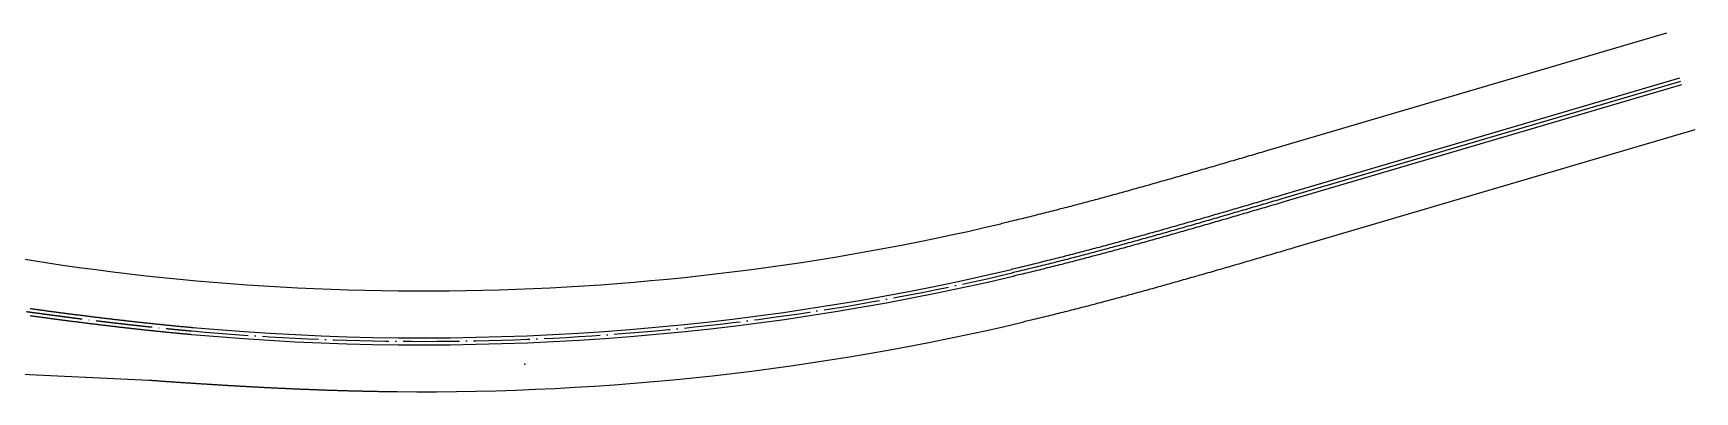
# Model space of a CAD drawing. Header units: inches. Extents: x 499362 to 502582, y 2541888 to 2545349.
# Drawn here: x 501872 to 502582, y 2543434 to 2543587 of the extents above; entities that cross this region are included whole.
import ezdxf

# ---------------------------------------------------------------- set-up
doc = ezdxf.new("R2010")
doc.units = ezdxf.units.IN
doc.linetypes.add('ACAD_ISO04W100', pattern=[30, 24, -3, 0, -3])
doc.layers.add('0-段落划分', color=2, linetype='Continuous')

# ---------------------------------------------------------------- blocks, each defined once
blk = doc.blocks.new('A$C3A006F90')
at = {"layer": '0-段落划分', "color": 2}
for p, q in [((502570.16, 2543587.05), (502400.17, 2543537.14)), ((502575.8, 2543567.86), (502405.8, 2543517.95)), ((502576.64, 2543564.98), (502406.65, 2543515.07)), ((502582.27, 2543545.79), (502412.28, 2543495.88)), ((501861.51, 2543441.8), (501921.48, 2543439.03))]:
    blk.add_line(p, q, dxfattribs=at)
at = {"layer": '0-段落划分', "color": 2, "ltscale": 1.00009}
blk.add_line((502576.22, 2543566.42), (502406.23, 2543516.51), dxfattribs=at)
at = {"layer": '0-段落划分', "color": 2, "flags": 128}
for points in [[(502400.17, 2543537.14), (502399.69, 2543537, -0.000057), (502392.72, 2543534.95, -0.000157), (502385.76, 2543532.91, -0.000257), (502378.81, 2543530.88, -0.000357), (502371.86, 2543528.86, -0.000457), (502364.92, 2543526.85, -0.000557), (502357.98, 2543524.86, -0.000657), (502351.04, 2543522.89, -0.000757), (502344.11, 2543520.94, -0.000857), (502337.18, 2543519.02, -0.000957), (502330.25, 2543517.12, -0.001057), (502323.32, 2543515.25, -0.001157), (502316.39, 2543513.42, -0.001257), (502309.46, 2543511.62, -0.001357), (502302.53, 2543509.86, -0.001457), (502295.6, 2543508.14, -0.001557), (502288.67, 2543506.47, -0.000612), (502286.06, 2543505.85, -0.000114), (502285.58, 2543505.74, -0.000114)], [(502405.8, 2543517.95), (502405.32, 2543517.81, -0.000057), (502398.35, 2543515.76, -0.000157), (502391.38, 2543513.72, -0.000257), (502384.4, 2543511.68, -0.000357), (502377.43, 2543509.65, -0.000457), (502370.45, 2543507.64, -0.000557), (502363.47, 2543505.63, -0.000657), (502356.48, 2543503.65, -0.000757), (502349.49, 2543501.68, -0.000857), (502342.5, 2543499.74, -0.000957), (502335.49, 2543497.82, -0.001057), (502328.48, 2543495.93, -0.001157), (502321.46, 2543494.08, -0.001257), (502314.44, 2543492.25, -0.001357), (502307.4, 2543490.46, -0.001457), (502300.36, 2543488.72, -0.001557), (502293.3, 2543487.01, -0.000612), (502290.64, 2543486.38, -0.000114), (502290.16, 2543486.27, -0.000114)], [(502406.23, 2543516.51), (502405.75, 2543516.37, -0.000057), (502398.77, 2543514.32, -0.000157), (502391.8, 2543512.28, -0.000257), (502384.82, 2543510.24, -0.000357), (502377.85, 2543508.21, -0.000457), (502370.87, 2543506.19, -0.000557), (502363.88, 2543504.19, -0.000657), (502356.89, 2543502.2, -0.000757), (502349.9, 2543500.24, -0.000857), (502342.89, 2543498.29, -0.000957), (502335.89, 2543496.37, -0.001057), (502328.87, 2543494.48, -0.001157), (502321.84, 2543492.62, -0.001257), (502314.81, 2543490.8, -0.001357), (502307.77, 2543489.01, -0.001457), (502300.71, 2543487.26, -0.001557), (502293.65, 2543485.55, -0.000612), (502290.99, 2543484.92, -0.000114), (502290.5, 2543484.81)], [(502406.65, 2543515.07), (502406.17, 2543514.93, -0.000057), (502399.2, 2543512.88, -0.000157), (502392.22, 2543510.84, -0.000257), (502385.24, 2543508.8, -0.000357), (502378.26, 2543506.77, -0.000457), (502371.28, 2543504.75, -0.000557), (502364.29, 2543502.75, -0.000657), (502357.3, 2543500.76, -0.000757), (502350.3, 2543498.79, -0.000857), (502343.29, 2543496.85, -0.000957), (502336.28, 2543494.93, -0.001057), (502329.26, 2543493.03, -0.001157), (502322.22, 2543491.17, -0.001257), (502315.18, 2543489.35, -0.001357), (502308.13, 2543487.55, -0.001457), (502301.07, 2543485.8, -0.001557), (502294, 2543484.09, -0.000612), (502291.33, 2543483.46, -0.000114), (502290.84, 2543483.35, -0.000114)], [(502412.28, 2543495.88), (502411.8, 2543495.74, -0.000057), (502404.83, 2543493.69, -0.000157), (502397.84, 2543491.64, -0.000257), (502390.84, 2543489.6, -0.000357), (502383.84, 2543487.56, -0.000457), (502376.82, 2543485.53, -0.000557), (502369.79, 2543483.52, -0.000657), (502362.74, 2543481.52, -0.000757), (502355.68, 2543479.53, -0.000857), (502348.61, 2543477.57, -0.000957), (502341.52, 2543475.63, -0.001057), (502334.42, 2543473.71, -0.001157), (502327.3, 2543471.83, -0.001257), (502320.16, 2543469.97, -0.001357), (502313, 2543468.16, -0.001457), (502305.83, 2543466.38, -0.001557), (502298.64, 2543464.64, -0.000612), (502295.92, 2543464, -0.000114), (502295.42, 2543463.88, -0.000114)], [(501870.67, 2543466.57, -0.000079), (501871.39, 2543466.48, -0.00008), (501872.12, 2543466.38, -0.00008), (501872.84, 2543466.28, -0.000081), (501873.57, 2543466.18, -0.000082), (501874.29, 2543466.08, -0.000083), (501875.02, 2543465.98, -0.000084), (501875.74, 2543465.88, -0.000085), (501876.47, 2543465.79, -0.000086), (501877.19, 2543465.69, -0.000087), (501877.92, 2543465.59, -0.000088), (501878.65, 2543465.5, -0.000089), (501879.37, 2543465.4, -0.00009), (501880.1, 2543465.3, -0.000091), (501880.82, 2543465.21, -0.000091), (501881.55, 2543465.11, -0.000092), (501882.27, 2543465.01, -0.000093), (501883, 2543464.92, -0.000094), (501883.72, 2543464.82, -0.000095), (501884.45, 2543464.73, -0.000096), (501885.17, 2543464.64, -0.000097), (501885.9, 2543464.54, -0.000098), (501886.62, 2543464.45, -0.000099), (501887.35, 2543464.35, -0.0001), (501888.07, 2543464.26, -0.000101), (501888.8, 2543464.17, -0.000102), (501889.52, 2543464.07, -0.000102), (501890.25, 2543463.98, -0.000103), (501890.97, 2543463.89, -0.000104), (501891.7, 2543463.8, -0.000105), (501892.42, 2543463.71, -0.000106), (501893.15, 2543463.62, -0.000107), (501893.87, 2543463.52, -0.000108), (501894.6, 2543463.43, -0.000109), (501895.32, 2543463.34, -0.00011), (501896.05, 2543463.25, -0.000111), (501896.77, 2543463.16, -0.000112), (501897.5, 2543463.08, -0.000113), (501898.23, 2543462.99, -0.000114), (501898.95, 2543462.9, -0.000114), (501899.68, 2543462.81, -0.000115), (501900.4, 2543462.72, -0.000116), (501901.13, 2543462.63, -0.000117), (501901.85, 2543462.55, -0.000118), (501902.58, 2543462.46, -0.000119), (501903.3, 2543462.37, -0.00012), (501904.03, 2543462.29, -0.000121), (501904.75, 2543462.2, -0.000122), (501905.48, 2543462.12, -0.000123), (501906.2, 2543462.03, -0.000124), (501906.93, 2543461.95, -0.000124), (501907.65, 2543461.86, -0.000124), (501908.38, 2543461.78, -0.000125), (501909.1, 2543461.69, -0.000126), (501909.83, 2543461.61, -0.000127), (501910.55, 2543461.53, -0.000128), (501911.28, 2543461.45, -0.000129), (501912, 2543461.36, -0.000129), (501912.73, 2543461.28, -0.00013), (501913.46, 2543461.2, -0.000131), (501914.18, 2543461.12, -0.000132), (501914.91, 2543461.04, -0.000133), (501915.63, 2543460.96, -0.000134), (501916.36, 2543460.88, -0.000135), (501917.08, 2543460.8, -0.000136), (501917.81, 2543460.72, -0.000137), (501918.53, 2543460.64, -0.000138), (501919.26, 2543460.56, -0.000138), (501919.99, 2543460.48, -0.000139), (501920.71, 2543460.41, -0.00014), (501921.44, 2543460.33, -0.000141), (501922.16, 2543460.25, -0.000142), (501922.89, 2543460.18, -0.000143), (501923.61, 2543460.1, -0.000144), (501924.34, 2543460.03, -0.000145), (501925.07, 2543459.95, -0.000146), (501925.79, 2543459.88, -0.000146), (501926.52, 2543459.8, -0.000147), (501927.24, 2543459.73, -0.000148), (501927.97, 2543459.66, -0.000149), (501928.69, 2543459.58, -0.00015), (501929.42, 2543459.51, -0.000151), (501930.15, 2543459.44, -0.000152), (501930.87, 2543459.37, -0.000153), (501931.6, 2543459.3, -0.000154), (501932.32, 2543459.23, -0.000155), (501933.05, 2543459.16, -0.000155), (501933.78, 2543459.09, -0.000156), (501934.5, 2543459.02, -0.000157), (501935.23, 2543458.95, -0.000158), (501935.95, 2543458.88, -0.000159), (501936.68, 2543458.81, -0.00016), (501937.4, 2543458.75, -0.000161), (501938.13, 2543458.68, -0.000162), (501938.86, 2543458.61, -0.000164), (501939.59, 2543458.55, -0.000164)], [(501870.64, 2543469.6, -0.000078), (501871.36, 2543469.51, -0.000079), (501872.08, 2543469.41, -0.00008), (501872.81, 2543469.31, -0.000081), (501873.53, 2543469.21, -0.000082), (501874.26, 2543469.11, -0.000083), (501874.98, 2543469.01, -0.000084), (501875.7, 2543468.91, -0.000085), (501876.43, 2543468.82, -0.000086), (501877.15, 2543468.72, -0.000087), (501877.88, 2543468.62, -0.000088), (501878.6, 2543468.53, -0.000089), (501879.33, 2543468.43, -0.000089), (501880.05, 2543468.33, -0.00009), (501880.78, 2543468.24, -0.000091), (501881.5, 2543468.14, -0.000092), (501882.22, 2543468.04, -0.000093), (501882.95, 2543467.95, -0.000094), (501883.67, 2543467.85, -0.000095), (501884.4, 2543467.76, -0.000096), (501885.12, 2543467.66, -0.000097), (501885.85, 2543467.57, -0.000098), (501886.57, 2543467.48, -0.000099), (501887.3, 2543467.38, -0.0001), (501888.02, 2543467.29, -0.000101), (501888.75, 2543467.2, -0.000102), (501889.47, 2543467.1, -0.000102), (501890.2, 2543467.01, -0.000103), (501890.93, 2543466.92, -0.000104), (501891.65, 2543466.83, -0.000105), (501892.38, 2543466.73, -0.000106), (501893.1, 2543466.64, -0.000107), (501893.83, 2543466.55, -0.000108), (501894.55, 2543466.46, -0.000109), (501895.28, 2543466.37, -0.00011), (501896.01, 2543466.28, -0.000111), (501896.73, 2543466.19, -0.000112), (501897.46, 2543466.1, -0.000113), (501898.18, 2543466.01, -0.000114), (501898.91, 2543465.92, -0.000115), (501899.64, 2543465.83, -0.000115), (501900.36, 2543465.75, -0.000116), (501901.09, 2543465.66, -0.000117), (501901.82, 2543465.57, -0.000118), (501902.54, 2543465.48, -0.000119), (501903.27, 2543465.4, -0.00012), (501904, 2543465.31, -0.000121), (501904.72, 2543465.22, -0.000122), (501905.45, 2543465.14, -0.000123), (501906.18, 2543465.05, -0.000124), (501906.9, 2543464.97, -0.000125), (501907.64, 2543464.88, -0.000127), (501908.36, 2543464.8, -0.000128), (501909.09, 2543464.71, -0.000129), (501909.82, 2543464.63, -0.00013), (501910.54, 2543464.55, -0.000131), (501911.27, 2543464.46, -0.000132), (501912, 2543464.38, -0.000133), (501912.73, 2543464.3, -0.000134), (501913.45, 2543464.22, -0.000135), (501914.18, 2543464.14, -0.000136), (501914.91, 2543464.06, -0.000137), (501915.64, 2543463.97, -0.000138), (501916.37, 2543463.89, -0.000138), (501917.09, 2543463.81, -0.000139), (501917.82, 2543463.73, -0.00014), (501918.55, 2543463.66, -0.000141), (501919.28, 2543463.58, -0.000142), (501920.01, 2543463.5, -0.000143), (501920.74, 2543463.42, -0.000144), (501921.46, 2543463.34, -0.000145), (501922.19, 2543463.27, -0.000146), (501922.92, 2543463.19, -0.000147), (501923.65, 2543463.11, -0.000148), (501924.38, 2543463.04, -0.000149), (501925.11, 2543462.96, -0.00015), (501925.84, 2543462.89, -0.000151), (501926.57, 2543462.81, -0.000152), (501927.3, 2543462.74, -0.000153), (501928.02, 2543462.67, -0.000154), (501928.75, 2543462.59, -0.000155), (501929.48, 2543462.52, -0.000156), (501930.21, 2543462.45, -0.000157), (501930.94, 2543462.38, -0.000158), (501931.67, 2543462.3, -0.000158), (501932.4, 2543462.23, -0.000159), (501933.13, 2543462.16, -0.00016), (501933.86, 2543462.09, -0.000161), (501934.59, 2543462.02, -0.000162), (501935.32, 2543461.95, -0.000163), (501936.05, 2543461.89, -0.000164), (501936.78, 2543461.82, -0.000165), (501937.51, 2543461.75, -0.000166), (501938.24, 2543461.68, -0.000167), (501938.97, 2543461.62, -0.000168), (501939.7, 2543461.55, -0.000168), (501940.43, 2543461.48, -0.000168)], [(501921.48, 2543439.03, -0.000022), (501921.82, 2543439, -0.000055), (501922.65, 2543438.95, -0.000056), (501923.48, 2543438.89, -0.000057), (501924.31, 2543438.83, -0.000058), (501925.15, 2543438.77, -0.000059), (501925.98, 2543438.71, -0.00006), (501926.81, 2543438.65, -0.000061), (501927.64, 2543438.6, -0.000062), (501928.47, 2543438.54, -0.000064), (501929.3, 2543438.48, -0.000065), (501930.14, 2543438.42, -0.000066), (501930.97, 2543438.37, -0.000067), (501931.8, 2543438.31, -0.000068), (501932.63, 2543438.25, -0.000069), (501933.46, 2543438.2, -0.00007), (501934.29, 2543438.14, -0.000071), (501935.13, 2543438.08, -0.000072), (501935.96, 2543438.03, -0.000073), (501936.79, 2543437.97, -0.000074), (501937.62, 2543437.92, -0.000075), (501938.45, 2543437.86, -0.000076), (501939.28, 2543437.81, -0.000077), (501940.12, 2543437.75, -0.000078), (501940.95, 2543437.7, -0.000079), (501941.78, 2543437.65, -0.00008), (501942.61, 2543437.59, -0.000081), (501943.44, 2543437.54, -0.000082), (501944.27, 2543437.49, -0.000083), (501945.11, 2543437.43, -0.000084), (501945.94, 2543437.38, -0.000085), (501946.77, 2543437.33, -0.000086), (501947.6, 2543437.28, -0.000087), (501948.43, 2543437.22, -0.000088), (501949.27, 2543437.17, -0.000089), (501950.1, 2543437.12, -0.00009), (501950.93, 2543437.07, -0.000091), (501951.76, 2543437.02, -0.000092), (501952.59, 2543436.97, -0.000093), (501953.43, 2543436.92, -0.000094), (501954.26, 2543436.87, -0.000096), (501955.09, 2543436.82, -0.000097), (501955.92, 2543436.77, -0.000098), (501956.76, 2543436.72, -0.000099), (501957.59, 2543436.68, -0.0001), (501958.42, 2543436.63, -0.000101), (501959.25, 2543436.58, -0.000102), (501960.08, 2543436.53, -0.000103), (501960.92, 2543436.49, -0.000104), (501961.75, 2543436.44, -0.000105), (501962.58, 2543436.39, -0.000106), (501963.41, 2543436.35, -0.000107), (501964.25, 2543436.3, -0.000108), (501965.08, 2543436.26, -0.000109), (501965.91, 2543436.21, -0.00011), (501966.74, 2543436.17, -0.000111), (501967.58, 2543436.12, -0.000112), (501968.41, 2543436.08, -0.000113), (501969.24, 2543436.04, -0.000114), (501970.07, 2543435.99, -0.000115), (501970.91, 2543435.95, -0.000116), (501971.74, 2543435.91, -0.000117), (501972.57, 2543435.87, -0.000118), (501973.4, 2543435.83, -0.000119), (501974.24, 2543435.78, -0.00012), (501975.07, 2543435.74, -0.000121), (501975.9, 2543435.7, -0.000122), (501976.74, 2543435.66, -0.000123), (501977.57, 2543435.62, -0.000124), (501978.4, 2543435.59, -0.000126), (501979.23, 2543435.55, -0.000127), (501980.07, 2543435.51, -0.000128), (501980.9, 2543435.47, -0.000129), (501981.73, 2543435.43, -0.00013), (501982.57, 2543435.4, -0.000131), (501983.4, 2543435.36, -0.000132), (501984.23, 2543435.32, -0.000133), (501985.06, 2543435.29, -0.000134), (501985.9, 2543435.25, -0.000135), (501986.73, 2543435.22, -0.000136), (501987.56, 2543435.19, -0.000137), (501988.4, 2543435.15, -0.000138), (501989.23, 2543435.12, -0.000139), (501990.06, 2543435.09, -0.00014), (501990.9, 2543435.05, -0.000141), (501991.73, 2543435.02, -0.000142), (501992.56, 2543434.99, -0.000143), (501993.4, 2543434.96, -0.000144), (501994.23, 2543434.93, -0.000145), (501995.06, 2543434.9, -0.000146), (501995.89, 2543434.87, -0.000147), (501996.73, 2543434.84, -0.000148), (501997.56, 2543434.81, -0.000149), (501998.39, 2543434.78, -0.00015), (501999.23, 2543434.76, -0.000151), (502000.06, 2543434.73, -0.000152), (502000.89, 2543434.7, -0.000154), (502001.73, 2543434.68, -0.000155), (502002.56, 2543434.65, -0.000156), (502003.39, 2543434.63, -0.000157), (502004.23, 2543434.6, -0.000158), (502005.06, 2543434.58, -0.000159), (502005.9, 2543434.55, -0.00016), (502006.73, 2543434.53, -0.000161), (502007.56, 2543434.51, -0.000162), (502008.4, 2543434.49, -0.000163), (502009.23, 2543434.46, -0.000164), (502010.06, 2543434.44, -0.000165), (502010.9, 2543434.42, -0.000166), (502011.73, 2543434.4, -0.000167), (502012.56, 2543434.39, -0.000168), (502013.4, 2543434.37, -0.000169), (502014.23, 2543434.35, -0.00017), (502015.06, 2543434.33, -0.000171), (502015.9, 2543434.31, -0.000172), (502016.73, 2543434.3, -0.000173), (502017.57, 2543434.28, -0.000174), (502018.4, 2543434.27, -0.000175), (502019.23, 2543434.25, -0.000176), (502020.07, 2543434.24, -0.000177), (502020.9, 2543434.23, -0.000178), (502021.73, 2543434.21, -0.000179), (502022.57, 2543434.2, -0.00018), (502023.4, 2543434.19, -0.000181), (502024.24, 2543434.18, -0.000183), (502025.07, 2543434.17, -0.000184), (502025.9, 2543434.16, -0.000185), (502026.74, 2543434.15, -0.000185), (502027.57, 2543434.14)]]:
    blk.add_lwpolyline(points, format="xyb", dxfattribs=at)
at = {"layer": '0-段落划分', "color": 2, "linetype": 'ACAD_ISO04W100', "flags": 128}
blk.add_lwpolyline([(501809.52, 2543477.03), (501810.24, 2543476.92, -0.000001), (501810.96, 2543476.81, -0.000002), (501811.69, 2543476.7, -0.000003), (501812.41, 2543476.59, -0.000004), (501813.13, 2543476.49, -0.000005), (501813.86, 2543476.38, -0.000006), (501814.58, 2543476.27, -0.000007), (501815.3, 2543476.16, -0.000008), (501816.02, 2543476.05, -0.000009), (501816.75, 2543475.94, -0.00001), (501817.47, 2543475.83, -0.000011), (501818.19, 2543475.72, -0.000012), (501818.92, 2543475.61, -0.000012), (501819.64, 2543475.51, -0.000013), (501820.36, 2543475.4, -0.000014), (501821.09, 2543475.29, -0.000015), (501821.81, 2543475.18, -0.000016), (501822.53, 2543475.07, -0.000017), (501823.26, 2543474.96, -0.000018), (501823.98, 2543474.85, -0.000019), (501824.7, 2543474.75, -0.00002), (501825.42, 2543474.64, -0.000021), (501826.15, 2543474.53, -0.000022), (501826.87, 2543474.42, -0.000023), (501827.59, 2543474.31, -0.000024), (501828.32, 2543474.2, -0.000024), (501829.04, 2543474.1, -0.000025), (501829.76, 2543473.99, -0.000026), (501830.49, 2543473.88, -0.000027), (501831.21, 2543473.77, -0.000028), (501831.93, 2543473.66, -0.000029), (501832.66, 2543473.56, -0.00003), (501833.38, 2543473.45, -0.000031), (501834.1, 2543473.34, -0.000032), (501834.83, 2543473.23, -0.000033), (501835.55, 2543473.13, -0.000034), (501836.27, 2543473.02, -0.000035), (501837, 2543472.91, -0.000036), (501837.72, 2543472.81, -0.000036), (501838.44, 2543472.7, -0.000037), (501839.17, 2543472.59, -0.000038), (501839.89, 2543472.49, -0.000039), (501840.61, 2543472.38, -0.00004), (501841.34, 2543472.27, -0.000041), (501842.06, 2543472.17, -0.000042), (501842.78, 2543472.06, -0.000043), (501843.51, 2543471.95, -0.000044), (501844.23, 2543471.85, -0.000045), (501844.95, 2543471.74, -0.000046), (501845.68, 2543471.64, -0.000047), (501846.4, 2543471.53, -0.000048), (501847.12, 2543471.43, -0.000048), (501847.85, 2543471.32, -0.000049), (501848.57, 2543471.22, -0.00005), (501849.29, 2543471.11, -0.000051), (501850.02, 2543471.01, -0.000052), (501850.74, 2543470.9, -0.000053), (501851.47, 2543470.8, -0.000054), (501852.19, 2543470.69, -0.000055), (501852.91, 2543470.59, -0.000056), (501853.64, 2543470.48, -0.000057), (501854.36, 2543470.38, -0.000058), (501855.08, 2543470.28, -0.000059), (501855.81, 2543470.17, -0.00006), (501856.53, 2543470.07, -0.00006), (501857.26, 2543469.97, -0.000061), (501857.98, 2543469.86, -0.000062), (501858.7, 2543469.76, -0.000063), (501859.43, 2543469.66, -0.000064), (501860.15, 2543469.55, -0.000065), (501860.88, 2543469.45, -0.000066), (501861.6, 2543469.35, -0.000067), (501862.32, 2543469.25, -0.000068), (501863.05, 2543469.15, -0.000069), (501863.77, 2543469.04, -0.00007), (501864.5, 2543468.94, -0.000071), (501865.22, 2543468.84, -0.000072), (501865.94, 2543468.74, -0.000072), (501866.67, 2543468.64, -0.000073), (501867.39, 2543468.54, -0.000074), (501868.12, 2543468.44, -0.000075), (501868.84, 2543468.34, -0.000076), (501869.57, 2543468.24, -0.000077), (501870.29, 2543468.14, -0.000078), (501871.01, 2543468.04, -0.000079), (501871.74, 2543467.94, -0.00008), (501872.46, 2543467.84, -0.000081), (501873.19, 2543467.74, -0.000082), (501873.91, 2543467.64, -0.000083), (501874.64, 2543467.55, -0.000084), (501875.36, 2543467.45, -0.000084), (501876.09, 2543467.35, -0.000085), (501876.81, 2543467.25, -0.000086), (501877.54, 2543467.16, -0.000087), (501878.26, 2543467.06, -0.000088), (501878.99, 2543466.96, -0.000089), (501879.71, 2543466.87, -0.00009), (501880.43, 2543466.77, -0.000091), (501881.16, 2543466.67, -0.000092), (501881.88, 2543466.58, -0.000093), (501882.61, 2543466.48, -0.000094), (501883.33, 2543466.39, -0.000095), (501884.06, 2543466.29, -0.000096), (501884.78, 2543466.2, -0.000096), (501885.51, 2543466.1, -0.000097), (501886.23, 2543466.01, -0.000098), (501886.96, 2543465.91, -0.000099), (501887.68, 2543465.82, -0.0001), (501888.41, 2543465.73, -0.000101), (501889.14, 2543465.64, -0.000102), (501889.86, 2543465.54, -0.000103), (501890.59, 2543465.45, -0.000104), (501891.31, 2543465.36, -0.000105), (501892.04, 2543465.27, -0.000106), (501892.76, 2543465.17, -0.000107), (501893.49, 2543465.08, -0.000108), (501894.21, 2543464.99, -0.000108), (501894.94, 2543464.9, -0.000109), (501895.66, 2543464.81, -0.00011), (501896.39, 2543464.72, -0.000111), (501897.12, 2543464.63, -0.000112), (501897.84, 2543464.54, -0.000113), (501898.57, 2543464.45, -0.000114), (501899.29, 2543464.37, -0.000115), (501900.02, 2543464.28, -0.000116), (501900.74, 2543464.19, -0.000117), (501901.47, 2543464.1, -0.000118), (501902.2, 2543464.02, -0.000119), (501902.92, 2543463.93, -0.00012), (501903.65, 2543463.84, -0.00012), (501904.37, 2543463.76, -0.000121), (501905.1, 2543463.67, -0.000122), (501905.83, 2543463.58, -0.000123), (501906.55, 2543463.5, -0.000124), (501907.28, 2543463.41, -0.000125), (501908.01, 2543463.33, -0.000126), (501908.73, 2543463.25, -0.000127), (501909.46, 2543463.16, -0.000128), (501910.19, 2543463.08, -0.000129), (501910.91, 2543463, -0.00013), (501911.64, 2543462.91, -0.000131), (501912.36, 2543462.83, -0.000132), (501913.09, 2543462.75, -0.000132), (501913.82, 2543462.67, -0.000133), (501914.54, 2543462.59, -0.000134), (501915.27, 2543462.51, -0.000135), (501916, 2543462.43, -0.000136), (501916.72, 2543462.35, -0.000137), (501917.45, 2543462.27, -0.000138), (501918.18, 2543462.19, -0.000139), (501918.91, 2543462.11, -0.00014), (501919.63, 2543462.03, -0.000141), (501920.36, 2543461.95, -0.000142), (501921.09, 2543461.88, -0.000143), (501921.81, 2543461.8, -0.000144), (501922.54, 2543461.72, -0.000144), (501923.27, 2543461.65, -0.000145), (501924, 2543461.57, -0.000146), (501924.72, 2543461.49, -0.000147), (501925.45, 2543461.42, -0.000148), (501926.18, 2543461.35, -0.000149), (501926.91, 2543461.27, -0.00015), (501927.63, 2543461.2, -0.000151), (501928.36, 2543461.12, -0.000152), (501929.09, 2543461.05, -0.000153), (501929.82, 2543460.98, -0.000154), (501930.54, 2543460.91, -0.000155), (501931.27, 2543460.84, -0.000156), (501932, 2543460.77, -0.000156), (501932.73, 2543460.69, -0.000157), (501933.45, 2543460.62, -0.000158), (501934.18, 2543460.56, -0.000159), (501934.91, 2543460.49, -0.00016), (501935.64, 2543460.42, -0.000161), (501936.37, 2543460.35, -0.000162), (501937.09, 2543460.28, -0.000163), (501937.82, 2543460.21, -0.000164), (501938.55, 2543460.15, -0.000165), (501939.28, 2543460.08, -0.000166), (501940.01, 2543460.02)], format="xyb", dxfattribs=at)
at = {"layer": '0-段落划分', "color": 2}
for radius, start in [(1078.54, 258.71136), (1098.54, 264.85621), (1101.54, 264.85621), (1121.54, 269.43498)]:
    blk.add_arc((502038.63, 2544555.62), radius, start, 283.23608, dxfattribs=at)
at = {"layer": '0-段落划分', "color": 2, "linetype": 'ACAD_ISO04W100', "ltscale": 1.00009}
blk.add_arc((502038.63, 2544555.62), 1100.04, 264.85621, 283.23608, dxfattribs=at)
at = {"layer": '0-段落划分', "color": 2, "linetype": 'Continuous'}
blk.add_point((502082.1, 2543445.81), dxfattribs=at)

msp = doc.modelspace()

# ---------------------------------------------------------------- block references
at = {"layer": '0-段落划分'}
msp.add_blockref('A$C3A006F90', (0, 0), dxfattribs=at)

doc.saveas('drawing.dxf')
